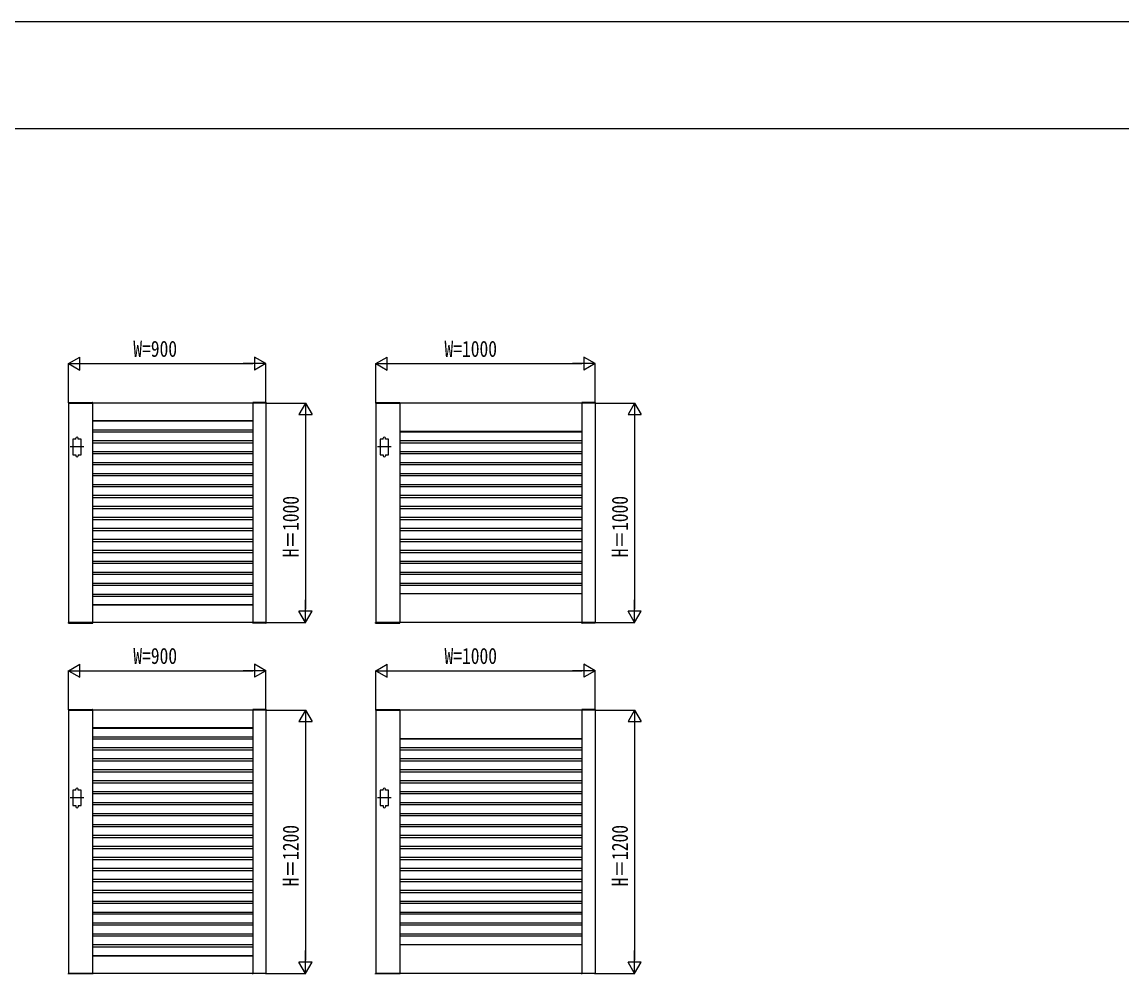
# Model space of a CAD drawing. Units: millimetres, scale not verified. Extents: x -10512 to 10512, y -7425 to 7425.
# Drawn here: x 26 to 5038, y 3085 to 7425 of the extents above; entities that cross this region are included whole.
import ezdxf
from ezdxf.enums import TextEntityAlignment as Align

# ---------------------------------------------------------------- set-up
doc = ezdxf.new("R2010")
doc.units = ezdxf.units.MM
doc.header["$LTSCALE"] = 30
for name, color, linetype in [('0-2_YKK_11', 7, 'Continuous'), ('0-3_YKK_A1', 4, 'Continuous'), ('0-4_YKK_D', 6, 'Continuous'), ('0-5_YKK_ZWAK', 7, 'Continuous')]:
    doc.layers.add(name, color=color, linetype=linetype)
doc.styles.add('ＭＳ ゴシック', font='')
doc.styles.get('ＭＳ ゴシック').set_extended_font_data('MS Gothic')

msp = doc.modelspace()

# ---------------------------------------------------------------- linework, layer by layer
at = {"layer": '0-2_YKK_11'}
for p, q in [((2577.55, 4817.5), (1747.55, 4817.5)), ((2577.55, 4157.5), (1747.55, 4157.5)), ((2577.55, 3217.5), (1747.55, 3217.5))]:
    msp.add_line(p, q, dxfattribs=at)
at = {"layer": '0-3_YKK_A1'}
for p, q in [((237.18, 5690.05), (237.05, 5687.5)), ((237.05, 5687.5), (348.05, 5687.5)), ((237.55, 5687.5), (237.55, 4687.5)), ((1137.55, 5687.5), (237.55, 5687.5)), ((238.18, 5691), (346.92, 5691)), ((347.55, 5687.5), (347.55, 4687.5)), ((347.92, 5690.05), (348.05, 5687.5)), ((1077.18, 5690.05), (1077.05, 5687.5)), ((1138.05, 5687.5), (1077.05, 5687.5)), ((1077.55, 5687.5), (1077.55, 4687.5)), ((1136.92, 5691), (1078.18, 5691)), ((1137.55, 5687.5), (1137.55, 4687.5)), ((1137.92, 5690.05), (1138.05, 5687.5)), ((1637.18, 5690.05), (1637.05, 5687.5)), ((1637.05, 5687.5), (1748.05, 5687.5)), ((1637.55, 5687.5), (1637.55, 4687.5)), ((2637.55, 5687.5), (1637.55, 5687.5)), ((1638.18, 5691), (1746.92, 5691)), ((1747.55, 5687.5), (1747.55, 4687.5)), ((1747.92, 5690.05), (1748.05, 5687.5)), ((2577.18, 5690.05), (2577.05, 5687.5)), ((2638.05, 5687.5), (2577.05, 5687.5)), ((2577.55, 5687.5), (2577.55, 4687.5)), ((2636.92, 5691), (2578.18, 5691)), ((2637.55, 5687.5), (2637.55, 4687.5)), ((2637.92, 5690.05), (2638.05, 5687.5)), ((1077.55, 5607.5), (347.55, 5607.5)), ((347.55, 5606.4), (1077.55, 5606.4)), ((347.55, 5566.4), (1077.55, 5566.4)), ((271.55, 5522.5), (271.55, 5527.5)), ((281.55, 5522.5), (281.55, 5527.5)), ((347.55, 5557.2), (1077.55, 5557.2)), ((347.55, 5517.2), (1077.55, 5517.2)), ((1671.55, 5522.5), (1671.55, 5527.5)), ((1681.55, 5522.5), (1681.55, 5527.5)), ((2577.55, 5557.5), (1747.55, 5557.5)), ((1747.55, 5556.4), (2577.55, 5556.4)), ((1747.55, 5516.4), (2577.55, 5516.4)), ((308.05, 5487.5), (245.05, 5487.5)), ((347.55, 5507.2), (1077.55, 5507.2)), ((347.55, 5467.2), (1077.55, 5467.2)), ((1708.05, 5487.5), (1645.05, 5487.5)), ((1747.55, 5507.2), (2577.55, 5507.2)), ((1747.55, 5467.2), (2577.55, 5467.2)), ((271.55, 5452.5), (271.55, 5447.5)), ((281.55, 5452.5), (281.55, 5447.5)), ((347.55, 5457.2), (1077.55, 5457.2)), ((347.55, 5417.2), (1077.55, 5417.2)), ((1671.55, 5452.5), (1671.55, 5447.5)), ((1681.55, 5452.5), (1681.55, 5447.5)), ((1747.55, 5457.2), (2577.55, 5457.2)), ((1747.55, 5417.2), (2577.55, 5417.2)), ((347.55, 5407.2), (1077.55, 5407.2)), ((347.55, 5367.2), (1077.55, 5367.2)), ((1747.55, 5407.2), (2577.55, 5407.2)), ((1747.55, 5367.2), (2577.55, 5367.2)), ((347.55, 5357.2), (1077.55, 5357.2)), ((347.55, 5317.2), (1077.55, 5317.2)), ((1747.55, 5357.2), (2577.55, 5357.2)), ((1747.55, 5317.2), (2577.55, 5317.2)), ((347.55, 5307.2), (1077.55, 5307.2)), ((347.55, 5267.2), (1077.55, 5267.2)), ((1747.55, 5307.2), (2577.55, 5307.2)), ((1747.55, 5267.2), (2577.55, 5267.2)), ((347.55, 5257.2), (1077.55, 5257.2)), ((347.55, 5217.2), (1077.55, 5217.2)), ((1747.55, 5257.2), (2577.55, 5257.2)), ((1747.55, 5217.2), (2577.55, 5217.2)), ((347.55, 5207.2), (1077.55, 5207.2)), ((347.55, 5167.2), (1077.55, 5167.2)), ((1747.55, 5207.2), (2577.55, 5207.2)), ((1747.55, 5167.2), (2577.55, 5167.2)), ((347.55, 5157.2), (1077.55, 5157.2)), ((347.55, 5117.2), (1077.55, 5117.2)), ((1747.55, 5157.2), (2577.55, 5157.2)), ((1747.55, 5117.2), (2577.55, 5117.2)), ((347.55, 5107.2), (1077.55, 5107.2)), ((347.55, 5067.2), (1077.55, 5067.2)), ((1747.55, 5107.2), (2577.55, 5107.2)), ((1747.55, 5067.2), (2577.55, 5067.2)), ((347.55, 5057.2), (1077.55, 5057.2)), ((347.55, 5017.2), (1077.55, 5017.2)), ((1747.55, 5057.2), (2577.55, 5057.2)), ((1747.55, 5017.2), (2577.55, 5017.2)), ((347.55, 5007.2), (1077.55, 5007.2)), ((347.55, 4967.2), (1077.55, 4967.2)), ((1747.55, 5007.2), (2577.55, 5007.2)), ((1747.55, 4967.2), (2577.55, 4967.2)), ((347.55, 4957.2), (1077.55, 4957.2)), ((347.55, 4917.2), (1077.55, 4917.2)), ((1747.55, 4957.2), (2577.55, 4957.2)), ((1747.55, 4917.2), (2577.55, 4917.2)), ((347.55, 4907.2), (1077.55, 4907.2)), ((347.55, 4867.2), (1077.55, 4867.2)), ((1747.55, 4907.2), (2577.55, 4907.2)), ((1747.55, 4867.2), (2577.55, 4867.2)), ((347.55, 4857.2), (1077.55, 4857.2)), ((347.55, 4817.2), (1077.55, 4817.2)), ((1747.55, 4857.2), (2577.55, 4857.2)), ((347.55, 4808), (1077.55, 4808)), ((347.55, 4768), (1077.55, 4768)), ((1077.55, 4767.5), (347.55, 4767.5)), ((237.05, 4687.5), (348.05, 4687.5)), ((237.18, 4684.95), (237.05, 4687.5)), ((1137.55, 4687.5), (237.55, 4687.5)), ((238.18, 4684), (346.92, 4684)), ((347.92, 4684.95), (348.05, 4687.5)), ((1138.05, 4687.5), (1077.05, 4687.5)), ((1077.18, 4684.95), (1077.05, 4687.5)), ((1136.92, 4684), (1078.18, 4684)), ((1137.92, 4684.95), (1138.05, 4687.5)), ((1637.05, 4687.5), (1748.05, 4687.5)), ((1637.18, 4684.95), (1637.05, 4687.5)), ((2637.55, 4687.5), (1637.55, 4687.5)), ((1638.18, 4684), (1746.92, 4684)), ((1747.92, 4684.95), (1748.05, 4687.5)), ((2638.05, 4687.5), (2577.05, 4687.5)), ((2577.18, 4684.95), (2577.05, 4687.5)), ((2636.92, 4684), (2578.18, 4684)), ((2637.92, 4684.95), (2638.05, 4687.5)), ((237.18, 4290.05), (237.05, 4287.5)), ((237.05, 4287.5), (348.05, 4287.5)), ((237.55, 4287.5), (237.55, 3087.5)), ((1137.55, 4287.5), (237.55, 4287.5)), ((238.18, 4291), (346.92, 4291)), ((347.55, 4287.5), (347.55, 3087.5)), ((347.92, 4290.05), (348.05, 4287.5)), ((1077.18, 4290.05), (1077.05, 4287.5)), ((1138.05, 4287.5), (1077.05, 4287.5)), ((1077.55, 4287.5), (1077.55, 3087.5)), ((1136.92, 4291), (1078.18, 4291)), ((1137.55, 4287.5), (1137.55, 3087.5)), ((1137.92, 4290.05), (1138.05, 4287.5)), ((1637.18, 4290.05), (1637.05, 4287.5)), ((1637.05, 4287.5), (1748.05, 4287.5)), ((1637.55, 4287.5), (1637.55, 3087.5)), ((2637.55, 4287.5), (1637.55, 4287.5)), ((1638.18, 4291), (1746.92, 4291)), ((1747.55, 4287.5), (1747.55, 3087.5)), ((1747.92, 4290.05), (1748.05, 4287.5)), ((2577.18, 4290.05), (2577.05, 4287.5)), ((2638.05, 4287.5), (2577.05, 4287.5)), ((2577.55, 4287.5), (2577.55, 3087.5)), ((2636.92, 4291), (2578.18, 4291)), ((2637.55, 4287.5), (2637.55, 3087.5)), ((2637.92, 4290.05), (2638.05, 4287.5)), ((1077.55, 4207.5), (347.55, 4207.5)), ((347.55, 4206.4), (1077.55, 4206.4)), ((347.55, 4166.4), (1077.55, 4166.4)), ((347.55, 4157.2), (1077.55, 4157.2)), ((347.55, 4117.2), (1077.55, 4117.2)), ((1747.55, 4157.2), (2577.55, 4157.2)), ((1747.55, 4117.2), (2577.55, 4117.2)), ((347.55, 4107.2), (1077.55, 4107.2)), ((347.55, 4067.2), (1077.55, 4067.2)), ((1747.55, 4107.2), (2577.55, 4107.2)), ((1747.55, 4067.2), (2577.55, 4067.2)), ((347.55, 4057.2), (1077.55, 4057.2)), ((347.55, 4017.2), (1077.55, 4017.2)), ((1747.55, 4057.2), (2577.55, 4057.2)), ((1747.55, 4017.2), (2577.55, 4017.2)), ((347.55, 4007.2), (1077.55, 4007.2)), ((347.55, 3967.2), (1077.55, 3967.2)), ((1747.55, 4007.2), (2577.55, 4007.2)), ((1747.55, 3967.2), (2577.55, 3967.2)), ((271.55, 3922.5), (271.55, 3927.5)), ((281.55, 3922.5), (281.55, 3927.5)), ((347.55, 3957.2), (1077.55, 3957.2)), ((347.55, 3917.2), (1077.55, 3917.2)), ((1671.55, 3922.5), (1671.55, 3927.5)), ((1681.55, 3922.5), (1681.55, 3927.5)), ((1747.55, 3957.2), (2577.55, 3957.2)), ((1747.55, 3917.2), (2577.55, 3917.2)), ((308.05, 3887.5), (245.05, 3887.5)), ((347.55, 3907.2), (1077.55, 3907.2)), ((347.55, 3867.2), (1077.55, 3867.2)), ((1708.05, 3887.5), (1645.05, 3887.5)), ((1747.55, 3907.2), (2577.55, 3907.2)), ((1747.55, 3867.2), (2577.55, 3867.2)), ((271.55, 3852.5), (271.55, 3847.5)), ((281.55, 3852.5), (281.55, 3847.5)), ((347.55, 3857.2), (1077.55, 3857.2)), ((347.55, 3817.2), (1077.55, 3817.2)), ((1671.55, 3852.5), (1671.55, 3847.5)), ((1681.55, 3852.5), (1681.55, 3847.5)), ((1747.55, 3857.2), (2577.55, 3857.2)), ((1747.55, 3817.2), (2577.55, 3817.2)), ((347.55, 3807.2), (1077.55, 3807.2)), ((347.55, 3767.2), (1077.55, 3767.2)), ((1747.55, 3807.2), (2577.55, 3807.2)), ((1747.55, 3767.2), (2577.55, 3767.2)), ((347.55, 3757.2), (1077.55, 3757.2)), ((347.55, 3717.2), (1077.55, 3717.2)), ((1747.55, 3757.2), (2577.55, 3757.2)), ((1747.55, 3717.2), (2577.55, 3717.2)), ((347.55, 3707.2), (1077.55, 3707.2)), ((347.55, 3667.2), (1077.55, 3667.2)), ((1747.55, 3707.2), (2577.55, 3707.2)), ((1747.55, 3667.2), (2577.55, 3667.2)), ((347.55, 3657.2), (1077.55, 3657.2)), ((347.55, 3617.2), (1077.55, 3617.2)), ((1747.55, 3657.2), (2577.55, 3657.2)), ((1747.55, 3617.2), (2577.55, 3617.2)), ((347.55, 3607.2), (1077.55, 3607.2)), ((347.55, 3567.2), (1077.55, 3567.2)), ((1747.55, 3607.2), (2577.55, 3607.2)), ((1747.55, 3567.2), (2577.55, 3567.2)), ((347.55, 3557.2), (1077.55, 3557.2)), ((347.55, 3517.2), (1077.55, 3517.2)), ((1747.55, 3557.2), (2577.55, 3557.2)), ((1747.55, 3517.2), (2577.55, 3517.2)), ((347.55, 3507.2), (1077.55, 3507.2)), ((347.55, 3467.2), (1077.55, 3467.2)), ((1747.55, 3507.2), (2577.55, 3507.2)), ((1747.55, 3467.2), (2577.55, 3467.2)), ((347.55, 3457.2), (1077.55, 3457.2)), ((347.55, 3417.2), (1077.55, 3417.2)), ((1747.55, 3457.2), (2577.55, 3457.2)), ((1747.55, 3417.2), (2577.55, 3417.2)), ((347.55, 3407.2), (1077.55, 3407.2)), ((347.55, 3367.2), (1077.55, 3367.2)), ((1747.55, 3407.2), (2577.55, 3407.2)), ((1747.55, 3367.2), (2577.55, 3367.2)), ((1077.55, 3357.2), (347.55, 3357.2)), ((1077.55, 3317.2), (347.55, 3317.2)), ((2577.55, 3357.2), (1747.55, 3357.2)), ((2577.55, 3317.2), (1747.55, 3317.2)), ((1077.55, 3307.2), (347.55, 3307.2)), ((1077.55, 3267.2), (347.55, 3267.2)), ((2577.55, 3307.2), (1747.55, 3307.2)), ((2577.55, 3267.2), (1747.55, 3267.2)), ((1077.55, 3257.2), (347.55, 3257.2)), ((1077.55, 3217.2), (347.55, 3217.2)), ((2577.55, 3257.2), (1747.55, 3257.2)), ((1077.55, 3208), (347.55, 3208)), ((347.55, 3168), (1077.55, 3168)), ((1077.55, 3167.5), (347.55, 3167.5)), ((237.05, 3087.5), (348.05, 3087.5)), ((237.18, 3084.95), (237.05, 3087.5)), ((1137.55, 3087.5), (237.55, 3087.5)), ((347.92, 3084.95), (348.05, 3087.5)), ((1138.05, 3087.5), (1077.05, 3087.5)), ((1077.18, 3084.95), (1077.05, 3087.5)), ((1137.92, 3084.95), (1138.05, 3087.5)), ((1637.05, 3087.5), (1748.05, 3087.5)), ((1637.18, 3084.95), (1637.05, 3087.5)), ((2637.55, 3087.5), (1637.55, 3087.5)), ((1747.92, 3084.95), (1748.05, 3087.5)), ((2638.05, 3087.5), (2577.05, 3087.5)), ((2577.18, 3084.95), (2577.05, 3087.5)), ((2637.92, 3084.95), (2638.05, 3087.5))]:
    msp.add_line(p, q, dxfattribs=at)
for points in [[(271.55, 5522.5), (257.55, 5522.5), (257.55, 5452.5), (271.55, 5452.5)], [(281.55, 5452.5), (295.55, 5452.5), (295.55, 5522.5), (281.55, 5522.5)], [(1671.55, 5522.5), (1657.55, 5522.5), (1657.55, 5452.5), (1671.55, 5452.5)], [(1681.55, 5452.5), (1695.55, 5452.5), (1695.55, 5522.5), (1681.55, 5522.5)], [(271.55, 3922.5), (257.55, 3922.5), (257.55, 3852.5), (271.55, 3852.5)], [(281.55, 3852.5), (295.55, 3852.5), (295.55, 3922.5), (281.55, 3922.5)], [(1671.55, 3922.5), (1657.55, 3922.5), (1657.55, 3852.5), (1671.55, 3852.5)], [(1681.55, 3852.5), (1695.55, 3852.5), (1695.55, 3922.5), (1681.55, 3922.5)]]:
    msp.add_lwpolyline(points, dxfattribs=at)
for centre, radius, start, end in [((238.18, 5690), 1, 90, 177), ((346.92, 5690), 1, 3, 90), ((1078.18, 5690), 1, 90, 177), ((1136.92, 5690), 1, 3, 90), ((1638.18, 5690), 1, 90, 177), ((1746.92, 5690), 1, 3, 90), ((2578.18, 5690), 1, 90, 177), ((2636.92, 5690), 1, 3, 90), ((276.55, 5527.5), 5, 0, 180), ((1676.55, 5527.5), 5, 0, 180), ((276.55, 5447.5), 5, 180, 0), ((1676.55, 5447.5), 5, 180, 0), ((238.18, 4685), 1, 183, 270), ((346.92, 4685), 1, 270, 357), ((1078.18, 4685), 1, 183, 270), ((1136.92, 4685), 1, 270, 357), ((1638.18, 4685), 1, 183, 270), ((1746.92, 4685), 1, 270, 357), ((2578.18, 4685), 1, 183, 270), ((2636.92, 4685), 1, 270, 357), ((238.18, 4290), 1, 90, 177), ((346.92, 4290), 1, 3, 90), ((1078.18, 4290), 1, 90, 177), ((1136.92, 4290), 1, 3, 90), ((1638.18, 4290), 1, 90, 177), ((1746.92, 4290), 1, 3, 90), ((2578.18, 4290), 1, 90, 177), ((2636.92, 4290), 1, 3, 90), ((276.55, 3927.5), 5, 0, 180), ((1676.55, 3927.5), 5, 0, 180), ((276.55, 3847.5), 5, 180, 0), ((1676.55, 3847.5), 5, 180, 0)]:
    msp.add_arc(centre, radius, start, end, dxfattribs=at)
at = {"layer": '0-4_YKK_D'}
for p, q in [((237.55, 5867.5), (289.51, 5897.5)), ((237.55, 5689.5), (237.55, 5868.5)), ((237.55, 5867.5), (289.51, 5837.5)), ((237.55, 5867.5), (341.47, 5867.5)), ((289.51, 5837.5), (289.51, 5897.5)), ((297.55, 5867.5), (1077.55, 5867.5)), ((1137.55, 5867.5), (1033.63, 5867.5)), ((1137.55, 5867.5), (1085.59, 5897.5)), ((1085.59, 5897.5), (1085.59, 5837.5)), ((1137.55, 5867.5), (1085.59, 5837.5)), ((1137.55, 5689.5), (1137.55, 5868.5)), ((1637.55, 5867.5), (1689.51, 5897.5)), ((1637.55, 5689.5), (1637.55, 5868.5)), ((1637.55, 5867.5), (1689.51, 5837.5)), ((1637.55, 5867.5), (1741.47, 5867.5)), ((1689.51, 5837.5), (1689.51, 5897.5)), ((1697.55, 5867.5), (2577.55, 5867.5)), ((2637.55, 5867.5), (2533.63, 5867.5)), ((2637.55, 5867.5), (2585.59, 5897.5)), ((2585.59, 5897.5), (2585.59, 5837.5)), ((2637.55, 5867.5), (2585.59, 5837.5)), ((2637.55, 5689.5), (2637.55, 5868.5)), ((1139.55, 5687.5), (1318.55, 5687.5)), ((1317.55, 5687.5), (1287.55, 5635.54)), ((1317.55, 5687.5), (1347.55, 5635.54)), ((1317.55, 5687.5), (1317.55, 5583.58)), ((2639.55, 5687.5), (2818.55, 5687.5)), ((2817.55, 5687.5), (2787.55, 5635.54)), ((2817.55, 5687.5), (2847.55, 5635.54)), ((2817.55, 5687.5), (2817.55, 5583.58)), ((1287.55, 5635.54), (1347.55, 5635.54)), ((1317.55, 5627.5), (1317.55, 4747.5)), ((2787.55, 5635.54), (2847.55, 5635.54)), ((2817.55, 5627.5), (2817.55, 4747.5)), ((1317.55, 4687.5), (1317.55, 4791.42)), ((2817.55, 4687.5), (2817.55, 4791.42)), ((1317.55, 4687.5), (1287.55, 4739.46)), ((1347.55, 4739.46), (1287.55, 4739.46)), ((1317.55, 4687.5), (1347.55, 4739.46)), ((2817.55, 4687.5), (2787.55, 4739.46)), ((2847.55, 4739.46), (2787.55, 4739.46)), ((2817.55, 4687.5), (2847.55, 4739.46)), ((1139.55, 4687.5), (1318.55, 4687.5)), ((2639.55, 4687.5), (2818.55, 4687.5)), ((237.55, 4467.5), (289.51, 4497.5)), ((237.55, 4289.5), (237.55, 4468.5)), ((237.55, 4467.5), (289.51, 4437.5)), ((237.55, 4467.5), (341.47, 4467.5)), ((289.51, 4437.5), (289.51, 4497.5)), ((297.55, 4467.5), (1077.55, 4467.5)), ((1137.55, 4467.5), (1033.63, 4467.5)), ((1137.55, 4467.5), (1085.59, 4497.5)), ((1085.59, 4497.5), (1085.59, 4437.5)), ((1137.55, 4467.5), (1085.59, 4437.5)), ((1137.55, 4289.5), (1137.55, 4468.5)), ((1637.55, 4467.5), (1689.51, 4497.5)), ((1637.55, 4289.5), (1637.55, 4468.5)), ((1637.55, 4467.5), (1689.51, 4437.5)), ((1637.55, 4467.5), (1741.47, 4467.5)), ((1689.51, 4437.5), (1689.51, 4497.5)), ((1697.55, 4467.5), (2577.55, 4467.5)), ((2637.55, 4467.5), (2533.63, 4467.5)), ((2637.55, 4467.5), (2585.59, 4497.5)), ((2585.59, 4497.5), (2585.59, 4437.5)), ((2637.55, 4467.5), (2585.59, 4437.5)), ((2637.55, 4289.5), (2637.55, 4468.5)), ((1139.55, 4287.5), (1318.55, 4287.5)), ((1317.55, 4287.5), (1287.55, 4235.54)), ((1317.55, 4287.5), (1347.55, 4235.54)), ((1317.55, 4287.5), (1317.55, 4183.58)), ((2639.55, 4287.5), (2818.55, 4287.5)), ((2817.55, 4287.5), (2787.55, 4235.54)), ((2817.55, 4287.5), (2847.55, 4235.54)), ((2817.55, 4287.5), (2817.55, 4183.58)), ((1287.55, 4235.54), (1347.55, 4235.54)), ((1317.55, 4227.5), (1317.55, 3147.5)), ((2787.55, 4235.54), (2847.55, 4235.54)), ((2817.55, 4227.5), (2817.55, 3147.5)), ((1317.55, 3087.5), (1317.55, 3191.42)), ((2817.55, 3087.5), (2817.55, 3191.42)), ((1317.55, 3087.5), (1287.55, 3139.46)), ((1347.55, 3139.46), (1287.55, 3139.46)), ((1317.55, 3087.5), (1347.55, 3139.46)), ((2817.55, 3087.5), (2787.55, 3139.46)), ((2847.55, 3139.46), (2787.55, 3139.46)), ((2817.55, 3087.5), (2847.55, 3139.46)), ((1139.55, 3087.5), (1318.55, 3087.5)), ((2639.55, 3087.5), (2818.55, 3087.5))]:
    msp.add_line(p, q, dxfattribs=at)
at = {"layer": '0-5_YKK_ZWAK'}
msp.add_line((9737.55, 6937.5), (-9762.45, 6937.5), dxfattribs=at)
msp.add_lwpolyline([(-10512.5, -7425), (10512.5, -7425), (10512.5, 7425), (-10512.5, 7425)], close=True, dxfattribs=at)

# ---------------------------------------------------------------- texts
at = {"layer": '0-4_YKK_D', "style": 'ＭＳ ゴシック', "width": 0.8}
for s, p in [('W=900', (532.88, 5876.5)), ('W=1000', (1950.88, 5876.5)), ('W=900', (532.88, 4476.5)), ('W=1000', (1950.88, 4476.5))]:
    msp.add_text(s, height=73.31, dxfattribs=at).set_placement(p, align=Align.BOTTOM_LEFT)
for s, p in [('H＝1000', (1308.55, 4984.83)), ('H＝1000', (2808.55, 4984.83)), ('H＝1200', (1308.55, 3484.83)), ('H＝1200', (2808.55, 3484.83))]:
    msp.add_text(s, height=73.31, rotation=90, dxfattribs=at).set_placement(p, align=Align.BOTTOM_LEFT)

doc.saveas('drawing.dxf')
